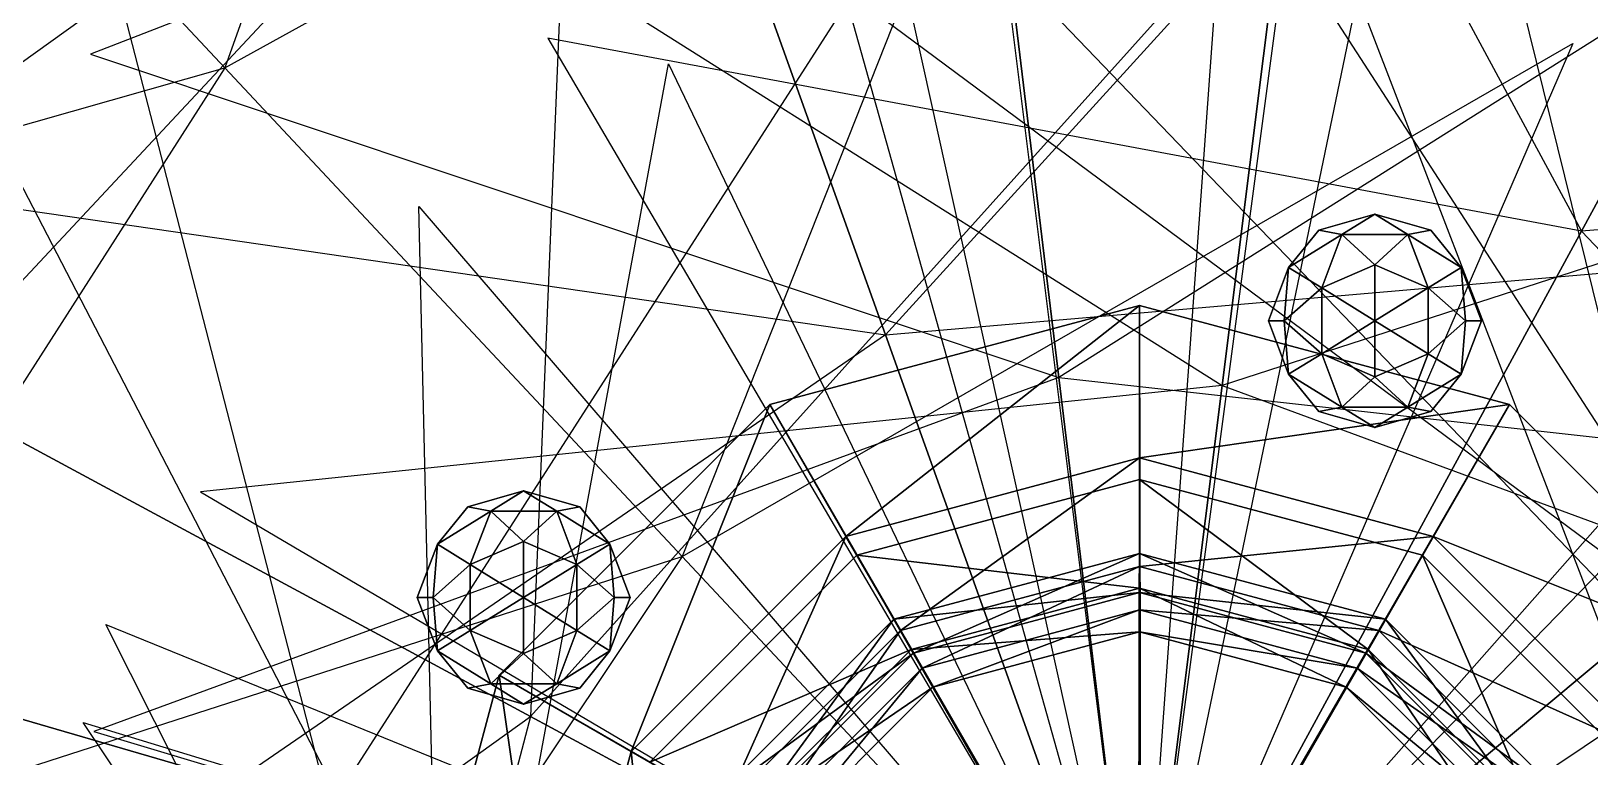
# Model space of a CAD drawing. Header units: metres. Extents: x -3.35 to 2.93, y -3.3 to 3.37.
# Drawn here: x -0.51 to 0.207, y 0.133 to 0.466 of the extents above; entities that cross this region are included whole.
import ezdxf

# ---------------------------------------------------------------- set-up
doc = ezdxf.new("R2010")
doc.units = ezdxf.units.M
doc.layers.add('XARCH', color=2, linetype='Continuous')

msp = doc.modelspace()

# ---------------------------------------------------------------- linework, layer by layer
at = {"layer": 'XARCH'}
for points in [[(-0.4206, 0.4492, 7.0148), (-0.631, 0.6738, 6.7603), (-0.2738, 0.8607, 6.6357)], [(0.2032, 0.3741, 7.3309), (0.4065, 0.7483, 7.3566), (-0.0374, 0.8198, 7.1143)], [(0.2032, 0.3741, 7.3309), (0.4065, 0.7483, 7.3566), (0.7081, 0.4148, 7.1143)], [(0.2032, 0.3741, 7.3309), (0.4065, 0.7483, 7.3566), (0.4065, 0.7483, 7.3916)], [(-0.1169, 0.3264, 7.3066), (-0.2338, 0.6527, 7.3275), (0.2065, 0.6816, 7.0868)], [(-0.4206, 0.4492, 7.0148), (-0.631, 0.6738, 6.7603), (-0.8409, 0.3297, 6.6357)], [(-0.4206, 0.4492, 7.0148), (-0.631, 0.6738, 6.7603), (-0.631, 0.6738, 6.7953)], [(-0.2103, 0.2246, 7.1613), (-0.4206, 0.4492, 7.0148), (-0.0374, 0.6606, 6.8327)], [(0.2438, 0.2034, 7.4589), (0.4876, 0.4067, 7.6737), (0.1306, 0.6613, 7.3652)], [(-0.1169, 0.3264, 7.3066), (-0.2338, 0.6527, 7.3275), (-0.5923, 0.3954, 7.0868)], [(-0.1169, 0.3264, 7.3066), (-0.2338, 0.6527, 7.3275), (-0.2338, 0.6527, 7.3625)], [(-0.28, 0.151, 7.4594), (-0.56, 0.302, 7.6746), (-0.2606, 0.6225, 7.366)], [(-0.0371, 0.3068, 7.4521), (-0.0742, 0.6137, 7.6611), (-0.4824, 0.4554, 7.3546)], [(-0.0371, 0.3068, 7.4521), (-0.0742, 0.6137, 7.6611), (0.36, 0.5572, 7.3546)], [(-0.0371, 0.3068, 7.4521), (-0.0742, 0.6137, 7.6611), (-0.0742, 0.6137, 7.6961)], [(0.038, 0.3032, 7.1616), (0.076, 0.6064, 7.0161), (-0.3582, 0.553, 6.8337)], [(0.038, 0.3032, 7.1616), (0.076, 0.6064, 7.0161), (0.4837, 0.4475, 6.8337)], [(0.038, 0.3032, 7.1616), (0.076, 0.6064, 7.0161), (0.076, 0.6064, 7.0511)], [(-0.3724, 0.1086, 7.3193), (-0.7448, 0.2171, 7.3427), (-0.4958, 0.5864, 7.1011)], [(0, 0, 7.2), (-0.3724, 0.1086, 7.3193), (-0.1133, 0.5122, 7.0245)], [(0, 0, 7.2), (-0.28, 0.151, 7.4594), (0.0363, 0.503, 7.1156)], [(0, 0, 7.2), (0.3256, 0.1076, 7.3054), (0.0674, 0.5067, 7.0155)], [(0, 0, 7.2), (0.2651, 0.1571, 7.1613), (-0.0622, 0.4978, 6.9218)], [(0, 0, 7.2), (0.2438, 0.2034, 7.4589), (-0.1362, 0.4854, 7.1153)], [(0, 0, 7.2), (0.269, 0.0443, 7.4223), (0.1001, 0.4827, 7.0915)], [(0, 0, 7.2), (0.2032, 0.3741, 7.3309), (-0.2721, 0.4628, 7.0321)], [(0, 0, 7.2), (-0.2103, 0.2246, 7.1613), (0.1991, 0.4604, 6.9219)], [(-0.2103, 0.2246, 7.1613), (-0.4206, 0.4492, 7.0148), (-0.6567, 0.0806, 6.8327)], [(-0.2103, 0.2246, 7.1613), (-0.4206, 0.4492, 7.0148), (-0.4206, 0.4492, 7.0498)], [(0, 0, 7.2), (-0.3024, -0.0132, 7.162), (-0.2166, 0.451, 6.9223)], [(-0.3024, -0.0132, 7.162), (-0.6048, -0.0264, 7.0178), (-0.5175, 0.402, 6.8349)], [(0, 0, 7.2), (-0.3203, -0.089, 7.4711), (-0.3313, 0.3854, 7.1232)], [(0.0824, 0.3746, 6.85), (0.093, 0.3725, 6.892), (0.1082, 0.3819, 6.85)], [(0.0824, 0.3746, 6.85), (0.1082, 0.3819, 6.85), (0.093, 0.3725, 6.808)], [(0.093, 0.3725, 6.892), (0.1233, 0.3725, 6.892), (0.1082, 0.3819, 6.85)], [(0.1082, 0.3819, 6.85), (0.1233, 0.3725, 6.808), (0.093, 0.3725, 6.808)], [(0.1082, 0.3819, 6.85), (0.1233, 0.3725, 6.892), (0.1339, 0.3746, 6.85)], [(0.1082, 0.3819, 6.85), (0.1339, 0.3746, 6.85), (0.1233, 0.3725, 6.808)], [(0, 0, 7.2), (0.2858, -0.0951, 7.4456), (0.331, 0.3747, 7.1067)], [(0, 0, 7.2), (0.2032, 0.3741, 7.3309), (0.5363, 0.0236, 7.0321)], [(0, 0, 7.2), (0.2032, 0.3741, 7.3309), (0.2032, 0.3741, 7.3659)], [(0.0824, 0.3746, 6.85), (0.0685, 0.3574, 6.876), (0.093, 0.3725, 6.892)], [(0.0824, 0.3746, 6.85), (0.093, 0.3725, 6.808), (0.0685, 0.3574, 6.824)], [(0.0824, 0.3746, 6.85), (0.0685, 0.3574, 6.824), (0.0685, 0.3574, 6.876)], [(0.1339, 0.3746, 6.85), (0.1233, 0.3725, 6.892), (0.1478, 0.3574, 6.876)], [(0.1233, 0.3725, 6.808), (0.1339, 0.3746, 6.85), (0.1478, 0.3574, 6.824)], [(0.1478, 0.3574, 6.876), (0.1478, 0.3574, 6.824), (0.1339, 0.3746, 6.85)], [(0, 0, 7.2), (-0.1169, 0.3264, 7.3066), (0.3571, 0.3673, 7.0163)], [(0.0685, 0.3574, 6.876), (0.0837, 0.348, 6.918), (0.093, 0.3725, 6.892)], [(0.093, 0.3725, 6.808), (0.0837, 0.348, 6.782), (0.0685, 0.3574, 6.824)], [(0.093, 0.3725, 6.892), (0.0837, 0.348, 6.918), (0.1082, 0.3586, 6.9215)], [(0.093, 0.3725, 6.808), (0.1082, 0.3586, 6.7785), (0.0837, 0.348, 6.782)], [(0.093, 0.3725, 6.892), (0.1082, 0.3586, 6.9215), (0.1233, 0.3725, 6.892)], [(0.093, 0.3725, 6.808), (0.1233, 0.3725, 6.808), (0.1082, 0.3586, 6.7785)], [(0.1233, 0.3725, 6.892), (0.1082, 0.3586, 6.9215), (0.1327, 0.348, 6.918)], [(0.1082, 0.3586, 6.7785), (0.1233, 0.3725, 6.808), (0.1327, 0.348, 6.782)], [(0.1233, 0.3725, 6.892), (0.1327, 0.348, 6.918), (0.1478, 0.3574, 6.876)], [(0.1233, 0.3725, 6.808), (0.1478, 0.3574, 6.824), (0.1327, 0.348, 6.782)], [(0.1082, 0.3586, 6.9215), (0.0837, 0.348, 6.918), (0.1082, 0.3329, 6.934)], [(0.0837, 0.348, 6.782), (0.1082, 0.3586, 6.7785), (0.1082, 0.3329, 6.766)], [(0.1082, 0.3329, 6.934), (0.1327, 0.348, 6.918), (0.1082, 0.3586, 6.9215)], [(0.1327, 0.348, 6.782), (0.1082, 0.3329, 6.766), (0.1082, 0.3586, 6.7785)], [(0.0685, 0.3574, 6.824), (0.0665, 0.3329, 6.8058), (0.0592, 0.3329, 6.85)], [(0.0685, 0.3574, 6.876), (0.0592, 0.3329, 6.85), (0.0665, 0.3329, 6.8942)], [(0.0685, 0.3574, 6.824), (0.0592, 0.3329, 6.85), (0.0685, 0.3574, 6.876)], [(0.0685, 0.3574, 6.876), (0.0665, 0.3329, 6.8942), (0.0837, 0.348, 6.918)], [(0.0685, 0.3574, 6.824), (0.0837, 0.348, 6.782), (0.0665, 0.3329, 6.8058)], [(0.1478, 0.3574, 6.876), (0.1327, 0.348, 6.918), (0.1498, 0.3329, 6.8942)], [(0.1327, 0.348, 6.782), (0.1478, 0.3574, 6.824), (0.1498, 0.3329, 6.8058)], [(0.1498, 0.3329, 6.8942), (0.1572, 0.3329, 6.85), (0.1478, 0.3574, 6.876)], [(0.1572, 0.3329, 6.85), (0.1498, 0.3329, 6.8058), (0.1478, 0.3574, 6.824)], [(0.1572, 0.3329, 6.85), (0.1478, 0.3574, 6.824), (0.1478, 0.3574, 6.876)], [(0.0837, 0.348, 6.918), (0.0665, 0.3329, 6.8942), (0.0837, 0.3177, 6.918)], [(0.0665, 0.3329, 6.8058), (0.0837, 0.348, 6.782), (0.0837, 0.3177, 6.782)], [(0.0837, 0.348, 6.918), (0.0837, 0.3177, 6.918), (0.1082, 0.3329, 6.934)], [(0.0837, 0.348, 6.782), (0.1082, 0.3329, 6.766), (0.0837, 0.3177, 6.782)], [(0.1327, 0.3177, 6.918), (0.1327, 0.348, 6.918), (0.1082, 0.3329, 6.934)], [(0.1327, 0.3177, 6.782), (0.1082, 0.3329, 6.766), (0.1327, 0.348, 6.782)], [(0.1327, 0.3177, 6.918), (0.1498, 0.3329, 6.8942), (0.1327, 0.348, 6.918)], [(0.1498, 0.3329, 6.8058), (0.1327, 0.3177, 6.782), (0.1327, 0.348, 6.782)], [(0, 0.001), (-0.17, 0.2944), (0, 0.34)], [(0, 0.34), (-0.17, 0.2944), (-0.135, 0.2338, 0.4)], [(0, 0.34), (-0.135, 0.2338, 0.4), (0, 0.27, 0.4)], [(0.0005, 0.0009), (0, 0.001), (0, 0.34)], [(0.0005, 0.0009), (0, 0.34), (0.17, 0.2944)], [(0.17, 0.2944), (0, 0.34), (0, 0.27, 0.4)], [(0.0665, 0.3329, 6.8942), (0.0592, 0.3329, 6.85), (0.0685, 0.3084, 6.876)], [(0.0592, 0.3329, 6.85), (0.0665, 0.3329, 6.8058), (0.0685, 0.3084, 6.824)], [(0.0592, 0.3329, 6.85), (0.0685, 0.3084, 6.824), (0.0685, 0.3084, 6.876)], [(0.0685, 0.3084, 6.876), (0.0837, 0.3177, 6.918), (0.0665, 0.3329, 6.8942)], [(0.0837, 0.3177, 6.782), (0.0685, 0.3084, 6.824), (0.0665, 0.3329, 6.8058)], [(0.1082, 0.3329, 6.934), (0.0837, 0.3177, 6.918), (0.1082, 0.3071, 6.9215)], [(0.0837, 0.3177, 6.782), (0.1082, 0.3329, 6.766), (0.1082, 0.3071, 6.7785)], [(0.1082, 0.3071, 6.9215), (0.1327, 0.3177, 6.918), (0.1082, 0.3329, 6.934)], [(0.1327, 0.3177, 6.782), (0.1082, 0.3071, 6.7785), (0.1082, 0.3329, 6.766)], [(0.1478, 0.3084, 6.876), (0.1498, 0.3329, 6.8942), (0.1327, 0.3177, 6.918)], [(0.1478, 0.3084, 6.824), (0.1327, 0.3177, 6.782), (0.1498, 0.3329, 6.8058)], [(0.1478, 0.3084, 6.824), (0.1498, 0.3329, 6.8058), (0.1572, 0.3329, 6.85)], [(0.1478, 0.3084, 6.876), (0.1572, 0.3329, 6.85), (0.1498, 0.3329, 6.8942)], [(0.1478, 0.3084, 6.824), (0.1572, 0.3329, 6.85), (0.1478, 0.3084, 6.876)], [(0, 0, 7.2), (-0.1169, 0.3264, 7.3066), (-0.509, 0.057, 7.0163)], [(0, 0, 7.2), (-0.1169, 0.3264, 7.3066), (-0.1169, 0.3264, 7.3416)], [(0.093, 0.2932, 6.892), (0.0837, 0.3177, 6.918), (0.0685, 0.3084, 6.876)], [(0.093, 0.2932, 6.808), (0.0685, 0.3084, 6.824), (0.0837, 0.3177, 6.782)], [(0.093, 0.2932, 6.892), (0.1082, 0.3071, 6.9215), (0.0837, 0.3177, 6.918)], [(0.1082, 0.3071, 6.7785), (0.093, 0.2932, 6.808), (0.0837, 0.3177, 6.782)], [(0.1233, 0.2932, 6.892), (0.1327, 0.3177, 6.918), (0.1082, 0.3071, 6.9215)], [(0.1233, 0.2932, 6.808), (0.1082, 0.3071, 6.7785), (0.1327, 0.3177, 6.782)], [(0.1478, 0.3084, 6.876), (0.1327, 0.3177, 6.918), (0.1233, 0.2932, 6.892)], [(0.1233, 0.2932, 6.808), (0.1327, 0.3177, 6.782), (0.1478, 0.3084, 6.824)], [(0.0685, 0.3084, 6.876), (0.0685, 0.3084, 6.824), (0.0824, 0.2912, 6.85)], [(0.0824, 0.2912, 6.85), (0.093, 0.2932, 6.892), (0.0685, 0.3084, 6.876)], [(0.093, 0.2932, 6.808), (0.0824, 0.2912, 6.85), (0.0685, 0.3084, 6.824)], [(0.1339, 0.2912, 6.85), (0.1478, 0.3084, 6.876), (0.1233, 0.2932, 6.892)], [(0.1339, 0.2912, 6.85), (0.1233, 0.2932, 6.808), (0.1478, 0.3084, 6.824)], [(0.1339, 0.2912, 6.85), (0.1478, 0.3084, 6.824), (0.1478, 0.3084, 6.876)], [(-0.28, 0.151, 7.4594), (-0.56, 0.302, 7.6746), (-0.6634, -0.1242, 7.366)], [(-0.28, 0.151, 7.4594), (-0.56, 0.302, 7.6746), (-0.56, 0.302, 7.7096)], [(0, 0, 7.2), (-0.0371, 0.3068, 7.4521), (-0.4808, 0.1442, 7.1108)], [(0, 0, 7.2), (0.038, 0.3032, 7.1616), (-0.4317, 0.2543, 6.922)], [(0, 0, 7.2), (-0.0371, 0.3068, 7.4521), (0.4326, 0.2546, 7.1108)], [(0, 0, 7.2), (-0.0371, 0.3068, 7.4521), (-0.0371, 0.3068, 7.4871)], [(0, 0, 7.2), (0.038, 0.3032, 7.1616), (0.4811, 0.1398, 6.922)], [(0, 0, 7.2), (0.038, 0.3032, 7.1616), (0.038, 0.3032, 7.1966)], [(0.1233, 0.2932, 6.892), (0.1082, 0.3071, 6.9215), (0.093, 0.2932, 6.892)], [(0.1233, 0.2932, 6.808), (0.093, 0.2932, 6.808), (0.1082, 0.3071, 6.7785)], [(-0.0005, 0.0009), (-0.2944, 0.17), (-0.17, 0.2944)], [(-0.17, 0.2944), (-0.2944, 0.17), (-0.2338, 0.135, 0.4)], [(-0.17, 0.2944), (-0.2338, 0.135, 0.4), (-0.135, 0.2338, 0.4)], [(0, 0.001), (-0.0005, 0.0009), (-0.17, 0.2944)], [(0.17, 0.2944), (0, 0.27, 0.4), (0.135, 0.2338, 0.4)], [(0.0009, 0.0005), (0.0005, 0.0009), (0.17, 0.2944)], [(0.0009, 0.0005), (0.17, 0.2944), (0.2944, 0.17)], [(0.2944, 0.17), (0.17, 0.2944), (0.135, 0.2338, 0.4)], [(0.1082, 0.2839, 6.85), (0.093, 0.2932, 6.892), (0.0824, 0.2912, 6.85)], [(0.1082, 0.2839, 6.85), (0.0824, 0.2912, 6.85), (0.093, 0.2932, 6.808)], [(0.1233, 0.2932, 6.892), (0.093, 0.2932, 6.892), (0.1082, 0.2839, 6.85)], [(0.1082, 0.2839, 6.85), (0.093, 0.2932, 6.808), (0.1233, 0.2932, 6.808)], [(0.1339, 0.2912, 6.85), (0.1233, 0.2932, 6.892), (0.1082, 0.2839, 6.85)], [(0.1339, 0.2912, 6.85), (0.1082, 0.2839, 6.85), (0.1233, 0.2932, 6.808)], [(0, 0, 7.2), (0.2775, -0.1698, 7.1591), (0.4204, 0.282, 6.9204)], [(0, 0.27, 0.4), (-0.135, 0.2338, 0.4), (-0.11, 0.1905, 1.2)], [(0, 0.27, 0.4), (-0.11, 0.1905, 1.2), (0, 0.22, 1.2)], [(0.135, 0.2338, 0.4), (0, 0.27, 0.4), (0, 0.22, 1.2)], [(-0.3203, -0.089, 7.4711), (-0.6406, -0.178, 7.6959), (-0.642, 0.2619, 7.3839)], [(0, 0.21, 6.8), (-0.13, 0.2252, 7.2), (0, 0.26, 7.2)], [(0, 0.26, 7.2), (-0.13, 0.2252, 7.2), (-0.0005, 0.0009, 7.25)], [(0, 0.26, 7.2), (-0.0005, 0.0009, 7.25), (0, 0.001, 7.25)], [(0.105, 0.1819, 6.8), (0, 0.21, 6.8), (0, 0.26, 7.2)], [(0.105, 0.1819, 6.8), (0, 0.26, 7.2), (0.13, 0.2252, 7.2)], [(0.13, 0.2252, 7.2), (0, 0.26, 7.2), (0, 0.001, 7.25)], [(-0.3089, 0.2474, 6.85), (-0.2983, 0.2454, 6.892), (-0.2832, 0.2547, 6.85)], [(-0.3089, 0.2474, 6.85), (-0.2832, 0.2547, 6.85), (-0.2983, 0.2454, 6.808)], [(-0.2983, 0.2454, 6.892), (-0.268, 0.2454, 6.892), (-0.2832, 0.2547, 6.85)], [(-0.2832, 0.2547, 6.85), (-0.268, 0.2454, 6.808), (-0.2983, 0.2454, 6.808)], [(-0.2832, 0.2547, 6.85), (-0.268, 0.2454, 6.892), (-0.2574, 0.2474, 6.85)], [(-0.2832, 0.2547, 6.85), (-0.2574, 0.2474, 6.85), (-0.268, 0.2454, 6.808)], [(-0.3089, 0.2474, 6.85), (-0.3228, 0.2302, 6.876), (-0.2983, 0.2454, 6.892)], [(-0.3089, 0.2474, 6.85), (-0.2983, 0.2454, 6.808), (-0.3228, 0.2302, 6.824)], [(-0.3089, 0.2474, 6.85), (-0.3228, 0.2302, 6.824), (-0.3228, 0.2302, 6.876)], [(-0.3228, 0.2302, 6.876), (-0.3077, 0.2209, 6.918), (-0.2983, 0.2454, 6.892)], [(-0.2983, 0.2454, 6.808), (-0.3077, 0.2209, 6.782), (-0.3228, 0.2302, 6.824)], [(-0.2983, 0.2454, 6.892), (-0.3077, 0.2209, 6.918), (-0.2832, 0.2315, 6.9215)], [(-0.2983, 0.2454, 6.808), (-0.2832, 0.2315, 6.7785), (-0.3077, 0.2209, 6.782)], [(-0.2983, 0.2454, 6.892), (-0.2832, 0.2315, 6.9215), (-0.268, 0.2454, 6.892)], [(-0.2983, 0.2454, 6.808), (-0.268, 0.2454, 6.808), (-0.2832, 0.2315, 6.7785)], [(-0.268, 0.2454, 6.892), (-0.2832, 0.2315, 6.9215), (-0.2587, 0.2209, 6.918)], [(-0.2832, 0.2315, 6.7785), (-0.268, 0.2454, 6.808), (-0.2587, 0.2209, 6.782)], [(-0.2574, 0.2474, 6.85), (-0.268, 0.2454, 6.892), (-0.2435, 0.2302, 6.876)], [(-0.268, 0.2454, 6.808), (-0.2574, 0.2474, 6.85), (-0.2435, 0.2302, 6.824)], [(-0.268, 0.2454, 6.892), (-0.2587, 0.2209, 6.918), (-0.2435, 0.2302, 6.876)], [(-0.268, 0.2454, 6.808), (-0.2435, 0.2302, 6.824), (-0.2587, 0.2209, 6.782)], [(-0.2435, 0.2302, 6.876), (-0.2435, 0.2302, 6.824), (-0.2574, 0.2474, 6.85)], [(-0.3228, 0.2302, 6.824), (-0.3248, 0.2057, 6.8058), (-0.3322, 0.2057, 6.85)], [(-0.3228, 0.2302, 6.876), (-0.3322, 0.2057, 6.85), (-0.3248, 0.2057, 6.8942)], [(-0.3228, 0.2302, 6.824), (-0.3322, 0.2057, 6.85), (-0.3228, 0.2302, 6.876)], [(-0.3228, 0.2302, 6.876), (-0.3248, 0.2057, 6.8942), (-0.3077, 0.2209, 6.918)], [(-0.3228, 0.2302, 6.824), (-0.3077, 0.2209, 6.782), (-0.3248, 0.2057, 6.8058)], [(-0.2832, 0.2315, 6.9215), (-0.3077, 0.2209, 6.918), (-0.2832, 0.2057, 6.934)], [(-0.3077, 0.2209, 6.782), (-0.2832, 0.2315, 6.7785), (-0.2832, 0.2057, 6.766)], [(-0.2832, 0.2057, 6.934), (-0.2587, 0.2209, 6.918), (-0.2832, 0.2315, 6.9215)], [(-0.2587, 0.2209, 6.782), (-0.2832, 0.2057, 6.766), (-0.2832, 0.2315, 6.7785)], [(-0.2435, 0.2302, 6.876), (-0.2587, 0.2209, 6.918), (-0.2415, 0.2057, 6.8942)], [(-0.2587, 0.2209, 6.782), (-0.2435, 0.2302, 6.824), (-0.2415, 0.2057, 6.8058)], [(-0.2415, 0.2057, 6.8942), (-0.2342, 0.2057, 6.85), (-0.2435, 0.2302, 6.876)], [(-0.2342, 0.2057, 6.85), (-0.2415, 0.2057, 6.8058), (-0.2435, 0.2302, 6.824)], [(-0.2342, 0.2057, 6.85), (-0.2435, 0.2302, 6.824), (-0.2435, 0.2302, 6.876)], [(-0.135, 0.2338, 0.4), (-0.2338, 0.135, 0.4), (-0.1905, 0.11, 1.2)], [(-0.135, 0.2338, 0.4), (-0.1905, 0.11, 1.2), (-0.11, 0.1905, 1.2)], [(0.135, 0.2338, 0.4), (0, 0.22, 1.2), (0.11, 0.1905, 1.2)], [(0.2338, 0.135, 0.4), (0.135, 0.2338, 0.4), (0.11, 0.1905, 1.2)], [(0.2944, 0.17), (0.135, 0.2338, 0.4), (0.2338, 0.135, 0.4)], [(0, 0, 7.2), (-0.2103, 0.2246, 7.1613), (-0.4725, -0.1684, 6.9219)], [(-0.105, 0.1819, 6.8), (-0.2252, 0.13, 7.2), (-0.13, 0.2252, 7.2)], [(-0.13, 0.2252, 7.2), (-0.2252, 0.13, 7.2), (-0.0009, 0.0005, 7.25)], [(0, 0, 7.2), (-0.2103, 0.2246, 7.1613), (-0.2103, 0.2246, 7.1963)], [(0, 0.21, 6.8), (-0.105, 0.1819, 6.8), (-0.13, 0.2252, 7.2)], [(-0.13, 0.2252, 7.2), (-0.0009, 0.0005, 7.25), (-0.0005, 0.0009, 7.25)], [(0, 0.208, 0.7), (-0.113, 0.1957, 0.75), (0, 0.226, 0.75)], [(0, 0.226, 0.75), (-0.113, 0.1957, 0.75), (-0.104, 0.1801, 0.8)], [(0, 0.208, 1.12), (-0.113, 0.1957, 1.17), (0, 0.226, 1.17)], [(0, 0.226, 1.17), (-0.113, 0.1957, 1.17), (-0.104, 0.1801, 1.22)], [(0, 0.208, 1.54), (-0.113, 0.1957, 1.59), (0, 0.226, 1.59)], [(0, 0.226, 1.59), (-0.113, 0.1957, 1.59), (-0.104, 0.1801, 1.64)], [(0, 0.208, 1.96), (-0.113, 0.1957, 2.01), (0, 0.226, 2.01)], [(0, 0.226, 2.01), (-0.113, 0.1957, 2.01), (-0.104, 0.1801, 2.06)], [(0, 0.208, 2.38), (-0.113, 0.1957, 2.43), (0, 0.226, 2.43)], [(0, 0.226, 2.43), (-0.113, 0.1957, 2.43), (-0.104, 0.1801, 2.48)], [(0, 0.208, 2.8), (-0.113, 0.1957, 2.85), (0, 0.226, 2.85)], [(0, 0.226, 2.85), (-0.113, 0.1957, 2.85), (-0.104, 0.1801, 2.9)], [(0, 0.208, 3.22), (-0.113, 0.1957, 3.27), (0, 0.226, 3.27)], [(0, 0.226, 3.27), (-0.113, 0.1957, 3.27), (-0.104, 0.1801, 3.32)], [(0, 0.208, 3.64), (-0.113, 0.1957, 3.69), (0, 0.226, 3.69)], [(0, 0.226, 3.69), (-0.113, 0.1957, 3.69), (-0.104, 0.1801, 3.74)], [(0, 0.208, 4.06), (-0.113, 0.1957, 4.11), (0, 0.226, 4.11)], [(0, 0.226, 4.11), (-0.113, 0.1957, 4.11), (-0.104, 0.1801, 4.16)], [(0, 0.208, 4.48), (-0.113, 0.1957, 4.53), (0, 0.226, 4.53)], [(0, 0.226, 4.53), (-0.113, 0.1957, 4.53), (-0.104, 0.1801, 4.58)], [(0, 0.208, 4.9), (-0.113, 0.1957, 4.95), (0, 0.226, 4.95)], [(0, 0.226, 4.95), (-0.113, 0.1957, 4.95), (-0.104, 0.1801, 5)], [(0, 0.208, 5.32), (-0.113, 0.1957, 5.37), (0, 0.226, 5.37)], [(0, 0.226, 5.37), (-0.113, 0.1957, 5.37), (-0.104, 0.1801, 5.42)], [(0, 0.208, 5.74), (-0.113, 0.1957, 5.79), (0, 0.226, 5.79)], [(0, 0.226, 5.79), (-0.113, 0.1957, 5.79), (-0.104, 0.1801, 5.84)], [(0, 0.208, 6.16), (-0.113, 0.1957, 6.21), (0, 0.226, 6.21)], [(0, 0.226, 6.21), (-0.113, 0.1957, 6.21), (-0.104, 0.1801, 6.26)], [(0, 0.208, 6.58), (-0.113, 0.1957, 6.63), (0, 0.226, 6.63)], [(0, 0.226, 6.63), (-0.113, 0.1957, 6.63), (-0.104, 0.1801, 6.68)], [(0, 0.226, 0.75), (-0.104, 0.1801, 0.8), (0, 0.208, 0.8)], [(0, 0.226, 1.17), (-0.104, 0.1801, 1.22), (0, 0.208, 1.22)], [(0, 0.226, 1.59), (-0.104, 0.1801, 1.64), (0, 0.208, 1.64)], [(0, 0.226, 2.01), (-0.104, 0.1801, 2.06), (0, 0.208, 2.06)], [(0, 0.226, 2.43), (-0.104, 0.1801, 2.48), (0, 0.208, 2.48)], [(0, 0.226, 2.85), (-0.104, 0.1801, 2.9), (0, 0.208, 2.9)], [(0, 0.226, 3.27), (-0.104, 0.1801, 3.32), (0, 0.208, 3.32)], [(0, 0.226, 3.69), (-0.104, 0.1801, 3.74), (0, 0.208, 3.74)], [(0, 0.226, 4.11), (-0.104, 0.1801, 4.16), (0, 0.208, 4.16)], [(0, 0.226, 4.53), (-0.104, 0.1801, 4.58), (0, 0.208, 4.58)], [(0, 0.226, 4.95), (-0.104, 0.1801, 5), (0, 0.208, 5)], [(0, 0.226, 5.37), (-0.104, 0.1801, 5.42), (0, 0.208, 5.42)], [(0, 0.226, 5.79), (-0.104, 0.1801, 5.84), (0, 0.208, 5.84)], [(0, 0.226, 6.21), (-0.104, 0.1801, 6.26), (0, 0.208, 6.26)], [(0, 0.226, 6.63), (-0.104, 0.1801, 6.68), (0, 0.208, 6.68)], [(0.104, 0.1801, 0.7), (0, 0.208, 0.7), (0, 0.226, 0.75)], [(0.104, 0.1801, 0.7), (0, 0.226, 0.75), (0.113, 0.1957, 0.75)], [(0.113, 0.1957, 0.75), (0, 0.226, 0.75), (0, 0.208, 0.8)], [(0.104, 0.1801, 1.12), (0, 0.208, 1.12), (0, 0.226, 1.17)], [(0.104, 0.1801, 1.12), (0, 0.226, 1.17), (0.113, 0.1957, 1.17)], [(0.113, 0.1957, 1.17), (0, 0.226, 1.17), (0, 0.208, 1.22)], [(0.104, 0.1801, 1.54), (0, 0.208, 1.54), (0, 0.226, 1.59)], [(0.104, 0.1801, 1.54), (0, 0.226, 1.59), (0.113, 0.1957, 1.59)], [(0.113, 0.1957, 1.59), (0, 0.226, 1.59), (0, 0.208, 1.64)], [(0.104, 0.1801, 1.96), (0, 0.208, 1.96), (0, 0.226, 2.01)], [(0.104, 0.1801, 1.96), (0, 0.226, 2.01), (0.113, 0.1957, 2.01)], [(0.113, 0.1957, 2.01), (0, 0.226, 2.01), (0, 0.208, 2.06)], [(0.104, 0.1801, 2.38), (0, 0.208, 2.38), (0, 0.226, 2.43)], [(0.104, 0.1801, 2.38), (0, 0.226, 2.43), (0.113, 0.1957, 2.43)], [(0.113, 0.1957, 2.43), (0, 0.226, 2.43), (0, 0.208, 2.48)], [(0.104, 0.1801, 2.8), (0, 0.208, 2.8), (0, 0.226, 2.85)], [(0.104, 0.1801, 2.8), (0, 0.226, 2.85), (0.113, 0.1957, 2.85)], [(0.113, 0.1957, 2.85), (0, 0.226, 2.85), (0, 0.208, 2.9)], [(0.104, 0.1801, 3.22), (0, 0.208, 3.22), (0, 0.226, 3.27)], [(0.104, 0.1801, 3.22), (0, 0.226, 3.27), (0.113, 0.1957, 3.27)], [(0.113, 0.1957, 3.27), (0, 0.226, 3.27), (0, 0.208, 3.32)], [(0.104, 0.1801, 3.64), (0, 0.208, 3.64), (0, 0.226, 3.69)], [(0.104, 0.1801, 3.64), (0, 0.226, 3.69), (0.113, 0.1957, 3.69)], [(0.113, 0.1957, 3.69), (0, 0.226, 3.69), (0, 0.208, 3.74)], [(0.104, 0.1801, 4.06), (0, 0.208, 4.06), (0, 0.226, 4.11)], [(0.104, 0.1801, 4.06), (0, 0.226, 4.11), (0.113, 0.1957, 4.11)], [(0.113, 0.1957, 4.11), (0, 0.226, 4.11), (0, 0.208, 4.16)], [(0.104, 0.1801, 4.48), (0, 0.208, 4.48), (0, 0.226, 4.53)], [(0.104, 0.1801, 4.48), (0, 0.226, 4.53), (0.113, 0.1957, 4.53)], [(0.113, 0.1957, 4.53), (0, 0.226, 4.53), (0, 0.208, 4.58)], [(0.104, 0.1801, 4.9), (0, 0.208, 4.9), (0, 0.226, 4.95)], [(0.104, 0.1801, 4.9), (0, 0.226, 4.95), (0.113, 0.1957, 4.95)], [(0.113, 0.1957, 4.95), (0, 0.226, 4.95), (0, 0.208, 5)], [(0.104, 0.1801, 5.32), (0, 0.208, 5.32), (0, 0.226, 5.37)], [(0.104, 0.1801, 5.32), (0, 0.226, 5.37), (0.113, 0.1957, 5.37)], [(0.113, 0.1957, 5.37), (0, 0.226, 5.37), (0, 0.208, 5.42)], [(0.104, 0.1801, 5.74), (0, 0.208, 5.74), (0, 0.226, 5.79)], [(0.104, 0.1801, 5.74), (0, 0.226, 5.79), (0.113, 0.1957, 5.79)], [(0.113, 0.1957, 5.79), (0, 0.226, 5.79), (0, 0.208, 5.84)], [(0.104, 0.1801, 6.16), (0, 0.208, 6.16), (0, 0.226, 6.21)], [(0.104, 0.1801, 6.16), (0, 0.226, 6.21), (0.113, 0.1957, 6.21)], [(0.113, 0.1957, 6.21), (0, 0.226, 6.21), (0, 0.208, 6.26)], [(0.104, 0.1801, 6.58), (0, 0.208, 6.58), (0, 0.226, 6.63)], [(0.104, 0.1801, 6.58), (0, 0.226, 6.63), (0.113, 0.1957, 6.63)], [(0.113, 0.1957, 6.63), (0, 0.226, 6.63), (0, 0.208, 6.68)], [(0.13, 0.2252, 7.2), (0, 0.001, 7.25), (0.0005, 0.0009, 7.25)], [(0.2252, 0.13, 7.2), (0.13, 0.2252, 7.2), (0.0005, 0.0009, 7.25)], [(0.1819, 0.105, 6.8), (0.105, 0.1819, 6.8), (0.13, 0.2252, 7.2)], [(0.1819, 0.105, 6.8), (0.13, 0.2252, 7.2), (0.2252, 0.13, 7.2)], [(-0.3724, 0.1086, 7.3193), (-0.7448, 0.2171, 7.3427), (-0.7332, -0.2281, 7.1011)], [(-0.3724, 0.1086, 7.3193), (-0.7448, 0.2171, 7.3427), (-0.7448, 0.2171, 7.3777)], [(-0.3077, 0.2209, 6.918), (-0.3248, 0.2057, 6.8942), (-0.3077, 0.1906, 6.918)], [(-0.3248, 0.2057, 6.8058), (-0.3077, 0.2209, 6.782), (-0.3077, 0.1906, 6.782)], [(-0.3077, 0.2209, 6.918), (-0.3077, 0.1906, 6.918), (-0.2832, 0.2057, 6.934)], [(-0.3077, 0.2209, 6.782), (-0.2832, 0.2057, 6.766), (-0.3077, 0.1906, 6.782)], [(-0.2587, 0.1906, 6.918), (-0.2587, 0.2209, 6.918), (-0.2832, 0.2057, 6.934)], [(-0.2587, 0.1906, 6.782), (-0.2832, 0.2057, 6.766), (-0.2587, 0.2209, 6.782)], [(-0.2587, 0.1906, 6.918), (-0.2415, 0.2057, 6.8942), (-0.2587, 0.2209, 6.918)], [(-0.2415, 0.2057, 6.8058), (-0.2587, 0.1906, 6.782), (-0.2587, 0.2209, 6.782)], [(0, 0.22, 1.2), (-0.11, 0.1905, 1.2), (-0.1, 0.1732, 3)], [(0, 0.22, 1.2), (-0.1, 0.1732, 3), (0, 0.2, 3)], [(0.11, 0.1905, 1.2), (0, 0.22, 1.2), (0, 0.2, 3)], [(0, 0.208, 0.7), (-0.104, 0.1801, 0.7), (-0.113, 0.1957, 0.75)], [(0, 0.208, 1.12), (-0.104, 0.1801, 1.12), (-0.113, 0.1957, 1.17)], [(0, 0.208, 1.54), (-0.104, 0.1801, 1.54), (-0.113, 0.1957, 1.59)], [(0, 0.208, 1.96), (-0.104, 0.1801, 1.96), (-0.113, 0.1957, 2.01)], [(0, 0.208, 2.38), (-0.104, 0.1801, 2.38), (-0.113, 0.1957, 2.43)], [(0, 0.208, 2.8), (-0.104, 0.1801, 2.8), (-0.113, 0.1957, 2.85)], [(0, 0.208, 3.22), (-0.104, 0.1801, 3.22), (-0.113, 0.1957, 3.27)], [(0, 0.208, 3.64), (-0.104, 0.1801, 3.64), (-0.113, 0.1957, 3.69)], [(0, 0.208, 4.06), (-0.104, 0.1801, 4.06), (-0.113, 0.1957, 4.11)], [(0, 0.208, 4.48), (-0.104, 0.1801, 4.48), (-0.113, 0.1957, 4.53)], [(0, 0.208, 4.9), (-0.104, 0.1801, 4.9), (-0.113, 0.1957, 4.95)], [(0, 0.208, 5.32), (-0.104, 0.1801, 5.32), (-0.113, 0.1957, 5.37)], [(0, 0.208, 5.74), (-0.104, 0.1801, 5.74), (-0.113, 0.1957, 5.79)], [(0, 0.208, 6.16), (-0.104, 0.1801, 6.16), (-0.113, 0.1957, 6.21)], [(0, 0.208, 6.58), (-0.104, 0.1801, 6.58), (-0.113, 0.1957, 6.63)], [(0, 0.19, 5), (-0.105, 0.1819, 6.8), (0, 0.21, 6.8)], [(0.095, 0.1645, 5), (0, 0.19, 5), (0, 0.21, 6.8)], [(0.095, 0.1645, 5), (0, 0.21, 6.8), (0.105, 0.1819, 6.8)], [(0.113, 0.1957, 0.75), (0, 0.208, 0.8), (0.104, 0.1801, 0.8)], [(0.113, 0.1957, 1.17), (0, 0.208, 1.22), (0.104, 0.1801, 1.22)], [(0.113, 0.1957, 1.59), (0, 0.208, 1.64), (0.104, 0.1801, 1.64)], [(0.113, 0.1957, 2.01), (0, 0.208, 2.06), (0.104, 0.1801, 2.06)], [(0.113, 0.1957, 2.43), (0, 0.208, 2.48), (0.104, 0.1801, 2.48)], [(0.113, 0.1957, 2.85), (0, 0.208, 2.9), (0.104, 0.1801, 2.9)], [(0.113, 0.1957, 3.27), (0, 0.208, 3.32), (0.104, 0.1801, 3.32)], [(0.113, 0.1957, 3.69), (0, 0.208, 3.74), (0.104, 0.1801, 3.74)], [(0.113, 0.1957, 4.11), (0, 0.208, 4.16), (0.104, 0.1801, 4.16)], [(0.113, 0.1957, 4.53), (0, 0.208, 4.58), (0.104, 0.1801, 4.58)], [(0.113, 0.1957, 4.95), (0, 0.208, 5), (0.104, 0.1801, 5)], [(0.113, 0.1957, 5.37), (0, 0.208, 5.42), (0.104, 0.1801, 5.42)], [(0.113, 0.1957, 5.79), (0, 0.208, 5.84), (0.104, 0.1801, 5.84)], [(0.113, 0.1957, 6.21), (0, 0.208, 6.26), (0.104, 0.1801, 6.26)], [(0.113, 0.1957, 6.63), (0, 0.208, 6.68), (0.104, 0.1801, 6.68)], [(-0.3248, 0.2057, 6.8942), (-0.3322, 0.2057, 6.85), (-0.3228, 0.1812, 6.876)], [(-0.3322, 0.2057, 6.85), (-0.3248, 0.2057, 6.8058), (-0.3228, 0.1812, 6.824)], [(-0.3322, 0.2057, 6.85), (-0.3228, 0.1812, 6.824), (-0.3228, 0.1812, 6.876)], [(-0.3228, 0.1812, 6.876), (-0.3077, 0.1906, 6.918), (-0.3248, 0.2057, 6.8942)], [(-0.3077, 0.1906, 6.782), (-0.3228, 0.1812, 6.824), (-0.3248, 0.2057, 6.8058)], [(-0.2832, 0.2057, 6.934), (-0.3077, 0.1906, 6.918), (-0.2832, 0.18, 6.9215)], [(-0.3077, 0.1906, 6.782), (-0.2832, 0.2057, 6.766), (-0.2832, 0.18, 6.7785)], [(-0.2832, 0.18, 6.9215), (-0.2587, 0.1906, 6.918), (-0.2832, 0.2057, 6.934)], [(-0.2587, 0.1906, 6.782), (-0.2832, 0.18, 6.7785), (-0.2832, 0.2057, 6.766)], [(-0.2435, 0.1812, 6.876), (-0.2415, 0.2057, 6.8942), (-0.2587, 0.1906, 6.918)], [(-0.2435, 0.1812, 6.824), (-0.2587, 0.1906, 6.782), (-0.2415, 0.2057, 6.8058)], [(-0.2435, 0.1812, 6.824), (-0.2415, 0.2057, 6.8058), (-0.2342, 0.2057, 6.85)], [(-0.2435, 0.1812, 6.876), (-0.2342, 0.2057, 6.85), (-0.2415, 0.2057, 6.8942)], [(-0.2435, 0.1812, 6.824), (-0.2342, 0.2057, 6.85), (-0.2435, 0.1812, 6.876)], [(0, 0, 7.2), (0.2438, 0.2034, 7.4589), (0.4531, -0.2211, 7.1153)], [(0, 0, 7.2), (0.2438, 0.2034, 7.4589), (0.2438, 0.2034, 7.4939)], [(-0.104, 0.1801, 0.7), (-0.1957, 0.113, 0.75), (-0.113, 0.1957, 0.75)], [(-0.113, 0.1957, 0.75), (-0.1957, 0.113, 0.75), (-0.1801, 0.104, 0.8)], [(-0.104, 0.1801, 1.12), (-0.1957, 0.113, 1.17), (-0.113, 0.1957, 1.17)], [(-0.113, 0.1957, 1.17), (-0.1957, 0.113, 1.17), (-0.1801, 0.104, 1.22)], [(-0.104, 0.1801, 1.54), (-0.1957, 0.113, 1.59), (-0.113, 0.1957, 1.59)], [(-0.113, 0.1957, 1.59), (-0.1957, 0.113, 1.59), (-0.1801, 0.104, 1.64)], [(-0.104, 0.1801, 1.96), (-0.1957, 0.113, 2.01), (-0.113, 0.1957, 2.01)], [(-0.113, 0.1957, 2.01), (-0.1957, 0.113, 2.01), (-0.1801, 0.104, 2.06)], [(-0.104, 0.1801, 2.38), (-0.1957, 0.113, 2.43), (-0.113, 0.1957, 2.43)], [(-0.113, 0.1957, 2.43), (-0.1957, 0.113, 2.43), (-0.1801, 0.104, 2.48)], [(-0.104, 0.1801, 2.8), (-0.1957, 0.113, 2.85), (-0.113, 0.1957, 2.85)], [(-0.113, 0.1957, 2.85), (-0.1957, 0.113, 2.85), (-0.1801, 0.104, 2.9)], [(-0.104, 0.1801, 3.22), (-0.1957, 0.113, 3.27), (-0.113, 0.1957, 3.27)], [(-0.113, 0.1957, 3.27), (-0.1957, 0.113, 3.27), (-0.1801, 0.104, 3.32)], [(-0.104, 0.1801, 3.64), (-0.1957, 0.113, 3.69), (-0.113, 0.1957, 3.69)], [(-0.113, 0.1957, 3.69), (-0.1957, 0.113, 3.69), (-0.1801, 0.104, 3.74)], [(-0.104, 0.1801, 4.06), (-0.1957, 0.113, 4.11), (-0.113, 0.1957, 4.11)], [(-0.113, 0.1957, 4.11), (-0.1957, 0.113, 4.11), (-0.1801, 0.104, 4.16)], [(-0.104, 0.1801, 4.48), (-0.1957, 0.113, 4.53), (-0.113, 0.1957, 4.53)], [(-0.113, 0.1957, 4.53), (-0.1957, 0.113, 4.53), (-0.1801, 0.104, 4.58)], [(-0.104, 0.1801, 4.9), (-0.1957, 0.113, 4.95), (-0.113, 0.1957, 4.95)], [(-0.113, 0.1957, 4.95), (-0.1957, 0.113, 4.95), (-0.1801, 0.104, 5)], [(-0.104, 0.1801, 5.32), (-0.1957, 0.113, 5.37), (-0.113, 0.1957, 5.37)], [(-0.113, 0.1957, 5.37), (-0.1957, 0.113, 5.37), (-0.1801, 0.104, 5.42)], [(-0.104, 0.1801, 5.74), (-0.1957, 0.113, 5.79), (-0.113, 0.1957, 5.79)], [(-0.113, 0.1957, 5.79), (-0.1957, 0.113, 5.79), (-0.1801, 0.104, 5.84)], [(-0.104, 0.1801, 6.16), (-0.1957, 0.113, 6.21), (-0.113, 0.1957, 6.21)], [(-0.113, 0.1957, 6.21), (-0.1957, 0.113, 6.21), (-0.1801, 0.104, 6.26)], [(-0.104, 0.1801, 6.58), (-0.1957, 0.113, 6.63), (-0.113, 0.1957, 6.63)], [(-0.113, 0.1957, 6.63), (-0.1957, 0.113, 6.63), (-0.1801, 0.104, 6.68)], [(-0.113, 0.1957, 0.75), (-0.1801, 0.104, 0.8), (-0.104, 0.1801, 0.8)], [(-0.113, 0.1957, 1.17), (-0.1801, 0.104, 1.22), (-0.104, 0.1801, 1.22)], [(-0.113, 0.1957, 1.59), (-0.1801, 0.104, 1.64), (-0.104, 0.1801, 1.64)], [(-0.113, 0.1957, 2.01), (-0.1801, 0.104, 2.06), (-0.104, 0.1801, 2.06)], [(-0.113, 0.1957, 2.43), (-0.1801, 0.104, 2.48), (-0.104, 0.1801, 2.48)], [(-0.113, 0.1957, 2.85), (-0.1801, 0.104, 2.9), (-0.104, 0.1801, 2.9)], [(-0.113, 0.1957, 3.27), (-0.1801, 0.104, 3.32), (-0.104, 0.1801, 3.32)], [(-0.113, 0.1957, 3.69), (-0.1801, 0.104, 3.74), (-0.104, 0.1801, 3.74)], [(-0.113, 0.1957, 4.11), (-0.1801, 0.104, 4.16), (-0.104, 0.1801, 4.16)], [(-0.113, 0.1957, 4.53), (-0.1801, 0.104, 4.58), (-0.104, 0.1801, 4.58)], [(-0.113, 0.1957, 4.95), (-0.1801, 0.104, 5), (-0.104, 0.1801, 5)], [(-0.113, 0.1957, 5.37), (-0.1801, 0.104, 5.42), (-0.104, 0.1801, 5.42)], [(-0.113, 0.1957, 5.79), (-0.1801, 0.104, 5.84), (-0.104, 0.1801, 5.84)], [(-0.113, 0.1957, 6.21), (-0.1801, 0.104, 6.26), (-0.104, 0.1801, 6.26)], [(-0.113, 0.1957, 6.63), (-0.1801, 0.104, 6.68), (-0.104, 0.1801, 6.68)], [(0, 0.2, 3), (-0.1, 0.1732, 3), (-0.095, 0.1645, 5)], [(0, 0.2, 3), (-0.095, 0.1645, 5), (0, 0.19, 5)], [(0.11, 0.1905, 1.2), (0, 0.2, 3), (0.1, 0.1732, 3)], [(0.1, 0.1732, 3), (0, 0.2, 3), (0, 0.19, 5)], [(0.1801, 0.104, 0.7), (0.104, 0.1801, 0.7), (0.113, 0.1957, 0.75)], [(0.1957, 0.113, 0.75), (0.113, 0.1957, 0.75), (0.104, 0.1801, 0.8)], [(0.1801, 0.104, 1.12), (0.104, 0.1801, 1.12), (0.113, 0.1957, 1.17)], [(0.1957, 0.113, 1.17), (0.113, 0.1957, 1.17), (0.104, 0.1801, 1.22)], [(0.1801, 0.104, 1.54), (0.104, 0.1801, 1.54), (0.113, 0.1957, 1.59)], [(0.1957, 0.113, 1.59), (0.113, 0.1957, 1.59), (0.104, 0.1801, 1.64)], [(0.1801, 0.104, 1.96), (0.104, 0.1801, 1.96), (0.113, 0.1957, 2.01)], [(0.1957, 0.113, 2.01), (0.113, 0.1957, 2.01), (0.104, 0.1801, 2.06)], [(0.1801, 0.104, 2.38), (0.104, 0.1801, 2.38), (0.113, 0.1957, 2.43)], [(0.1957, 0.113, 2.43), (0.113, 0.1957, 2.43), (0.104, 0.1801, 2.48)], [(0.1801, 0.104, 2.8), (0.104, 0.1801, 2.8), (0.113, 0.1957, 2.85)], [(0.1957, 0.113, 2.85), (0.113, 0.1957, 2.85), (0.104, 0.1801, 2.9)], [(0.1801, 0.104, 3.22), (0.104, 0.1801, 3.22), (0.113, 0.1957, 3.27)], [(0.1957, 0.113, 3.27), (0.113, 0.1957, 3.27), (0.104, 0.1801, 3.32)], [(0.1801, 0.104, 3.64), (0.104, 0.1801, 3.64), (0.113, 0.1957, 3.69)], [(0.1957, 0.113, 3.69), (0.113, 0.1957, 3.69), (0.104, 0.1801, 3.74)], [(0.1801, 0.104, 4.06), (0.104, 0.1801, 4.06), (0.113, 0.1957, 4.11)], [(0.1957, 0.113, 4.11), (0.113, 0.1957, 4.11), (0.104, 0.1801, 4.16)], [(0.1801, 0.104, 4.48), (0.104, 0.1801, 4.48), (0.113, 0.1957, 4.53)], [(0.1957, 0.113, 4.53), (0.113, 0.1957, 4.53), (0.104, 0.1801, 4.58)], [(0.1801, 0.104, 4.9), (0.104, 0.1801, 4.9), (0.113, 0.1957, 4.95)], [(0.1957, 0.113, 4.95), (0.113, 0.1957, 4.95), (0.104, 0.1801, 5)], [(0.1801, 0.104, 5.32), (0.104, 0.1801, 5.32), (0.113, 0.1957, 5.37)], [(0.1957, 0.113, 5.37), (0.113, 0.1957, 5.37), (0.104, 0.1801, 5.42)], [(0.1801, 0.104, 5.74), (0.104, 0.1801, 5.74), (0.113, 0.1957, 5.79)], [(0.1957, 0.113, 5.79), (0.113, 0.1957, 5.79), (0.104, 0.1801, 5.84)], [(0.1801, 0.104, 6.16), (0.104, 0.1801, 6.16), (0.113, 0.1957, 6.21)], [(0.1957, 0.113, 6.21), (0.113, 0.1957, 6.21), (0.104, 0.1801, 6.26)], [(0.1801, 0.104, 6.58), (0.104, 0.1801, 6.58), (0.113, 0.1957, 6.63)], [(0.1957, 0.113, 6.63), (0.113, 0.1957, 6.63), (0.104, 0.1801, 6.68)], [(0.1801, 0.104, 0.7), (0.113, 0.1957, 0.75), (0.1957, 0.113, 0.75)], [(0.1801, 0.104, 1.12), (0.113, 0.1957, 1.17), (0.1957, 0.113, 1.17)], [(0.1801, 0.104, 1.54), (0.113, 0.1957, 1.59), (0.1957, 0.113, 1.59)], [(0.1801, 0.104, 1.96), (0.113, 0.1957, 2.01), (0.1957, 0.113, 2.01)], [(0.1801, 0.104, 2.38), (0.113, 0.1957, 2.43), (0.1957, 0.113, 2.43)], [(0.1801, 0.104, 2.8), (0.113, 0.1957, 2.85), (0.1957, 0.113, 2.85)], [(0.1801, 0.104, 3.22), (0.113, 0.1957, 3.27), (0.1957, 0.113, 3.27)], [(0.1801, 0.104, 3.64), (0.113, 0.1957, 3.69), (0.1957, 0.113, 3.69)], [(0.1801, 0.104, 4.06), (0.113, 0.1957, 4.11), (0.1957, 0.113, 4.11)], [(0.1801, 0.104, 4.48), (0.113, 0.1957, 4.53), (0.1957, 0.113, 4.53)], [(0.1801, 0.104, 4.9), (0.113, 0.1957, 4.95), (0.1957, 0.113, 4.95)], [(0.1801, 0.104, 5.32), (0.113, 0.1957, 5.37), (0.1957, 0.113, 5.37)], [(0.1801, 0.104, 5.74), (0.113, 0.1957, 5.79), (0.1957, 0.113, 5.79)], [(0.1801, 0.104, 6.16), (0.113, 0.1957, 6.21), (0.1957, 0.113, 6.21)], [(0.1801, 0.104, 6.58), (0.113, 0.1957, 6.63), (0.1957, 0.113, 6.63)], [(0, 0, 7.2), (-0.2612, -0.2319, 7.3074), (-0.4752, 0.1933, 7.0168)], [(-0.2983, 0.1661, 6.892), (-0.3077, 0.1906, 6.918), (-0.3228, 0.1812, 6.876)], [(-0.2983, 0.1661, 6.808), (-0.3228, 0.1812, 6.824), (-0.3077, 0.1906, 6.782)], [(-0.2983, 0.1661, 6.892), (-0.2832, 0.18, 6.9215), (-0.3077, 0.1906, 6.918)], [(-0.2832, 0.18, 6.7785), (-0.2983, 0.1661, 6.808), (-0.3077, 0.1906, 6.782)], [(-0.268, 0.1661, 6.892), (-0.2587, 0.1906, 6.918), (-0.2832, 0.18, 6.9215)], [(-0.268, 0.1661, 6.808), (-0.2832, 0.18, 6.7785), (-0.2587, 0.1906, 6.782)], [(-0.2435, 0.1812, 6.876), (-0.2587, 0.1906, 6.918), (-0.268, 0.1661, 6.892)], [(-0.268, 0.1661, 6.808), (-0.2587, 0.1906, 6.782), (-0.2435, 0.1812, 6.824)], [(-0.11, 0.1905, 1.2), (-0.1905, 0.11, 1.2), (-0.1732, 0.1, 3)], [(-0.11, 0.1905, 1.2), (-0.1732, 0.1, 3), (-0.1, 0.1732, 3)], [(0, 0.19, 5), (-0.095, 0.1645, 5), (-0.105, 0.1819, 6.8)], [(0.1, 0.1732, 3), (0, 0.19, 5), (0.095, 0.1645, 5)], [(0.1905, 0.11, 1.2), (0.11, 0.1905, 1.2), (0.1, 0.1732, 3)], [(0.2338, 0.135, 0.4), (0.11, 0.1905, 1.2), (0.1905, 0.11, 1.2)], [(-0.3228, 0.1812, 6.876), (-0.3228, 0.1812, 6.824), (-0.3089, 0.164, 6.85)], [(-0.3089, 0.164, 6.85), (-0.2983, 0.1661, 6.892), (-0.3228, 0.1812, 6.876)], [(-0.2983, 0.1661, 6.808), (-0.3089, 0.164, 6.85), (-0.3228, 0.1812, 6.824)], [(-0.268, 0.1661, 6.892), (-0.2832, 0.18, 6.9215), (-0.2983, 0.1661, 6.892)], [(-0.268, 0.1661, 6.808), (-0.2983, 0.1661, 6.808), (-0.2832, 0.18, 6.7785)], [(-0.2574, 0.164, 6.85), (-0.2435, 0.1812, 6.876), (-0.268, 0.1661, 6.892)], [(-0.2574, 0.164, 6.85), (-0.268, 0.1661, 6.808), (-0.2435, 0.1812, 6.824)], [(-0.2574, 0.164, 6.85), (-0.2435, 0.1812, 6.824), (-0.2435, 0.1812, 6.876)], [(-0.105, 0.1819, 6.8), (-0.1819, 0.105, 6.8), (-0.2252, 0.13, 7.2)], [(-0.104, 0.1801, 0.7), (-0.1801, 0.104, 0.7), (-0.1957, 0.113, 0.75)], [(-0.104, 0.1801, 1.12), (-0.1801, 0.104, 1.12), (-0.1957, 0.113, 1.17)], [(-0.104, 0.1801, 1.54), (-0.1801, 0.104, 1.54), (-0.1957, 0.113, 1.59)], [(-0.104, 0.1801, 1.96), (-0.1801, 0.104, 1.96), (-0.1957, 0.113, 2.01)], [(-0.104, 0.1801, 2.38), (-0.1801, 0.104, 2.38), (-0.1957, 0.113, 2.43)], [(-0.104, 0.1801, 2.8), (-0.1801, 0.104, 2.8), (-0.1957, 0.113, 2.85)], [(-0.104, 0.1801, 3.22), (-0.1801, 0.104, 3.22), (-0.1957, 0.113, 3.27)], [(-0.104, 0.1801, 3.64), (-0.1801, 0.104, 3.64), (-0.1957, 0.113, 3.69)], [(-0.104, 0.1801, 4.06), (-0.1801, 0.104, 4.06), (-0.1957, 0.113, 4.11)], [(-0.104, 0.1801, 4.48), (-0.1801, 0.104, 4.48), (-0.1957, 0.113, 4.53)], [(-0.104, 0.1801, 4.9), (-0.1801, 0.104, 4.9), (-0.1957, 0.113, 4.95)], [(-0.104, 0.1801, 5.32), (-0.1801, 0.104, 5.32), (-0.1957, 0.113, 5.37)], [(-0.104, 0.1801, 5.74), (-0.1801, 0.104, 5.74), (-0.1957, 0.113, 5.79)], [(-0.104, 0.1801, 6.16), (-0.1801, 0.104, 6.16), (-0.1957, 0.113, 6.21)], [(-0.104, 0.1801, 6.58), (-0.1801, 0.104, 6.58), (-0.1957, 0.113, 6.63)], [(-0.095, 0.1645, 5), (-0.1819, 0.105, 6.8), (-0.105, 0.1819, 6.8)], [(0.1645, 0.095, 5), (0.095, 0.1645, 5), (0.105, 0.1819, 6.8)], [(0.1957, 0.113, 0.75), (0.104, 0.1801, 0.8), (0.1801, 0.104, 0.8)], [(0.1957, 0.113, 1.17), (0.104, 0.1801, 1.22), (0.1801, 0.104, 1.22)], [(0.1957, 0.113, 1.59), (0.104, 0.1801, 1.64), (0.1801, 0.104, 1.64)], [(0.1957, 0.113, 2.01), (0.104, 0.1801, 2.06), (0.1801, 0.104, 2.06)], [(0.1957, 0.113, 2.43), (0.104, 0.1801, 2.48), (0.1801, 0.104, 2.48)], [(0.1957, 0.113, 2.85), (0.104, 0.1801, 2.9), (0.1801, 0.104, 2.9)], [(0.1957, 0.113, 3.27), (0.104, 0.1801, 3.32), (0.1801, 0.104, 3.32)], [(0.1957, 0.113, 3.69), (0.104, 0.1801, 3.74), (0.1801, 0.104, 3.74)], [(0.1957, 0.113, 4.11), (0.104, 0.1801, 4.16), (0.1801, 0.104, 4.16)], [(0.1957, 0.113, 4.53), (0.104, 0.1801, 4.58), (0.1801, 0.104, 4.58)], [(0.1957, 0.113, 4.95), (0.104, 0.1801, 5), (0.1801, 0.104, 5)], [(0.1957, 0.113, 5.37), (0.104, 0.1801, 5.42), (0.1801, 0.104, 5.42)], [(0.1957, 0.113, 5.79), (0.104, 0.1801, 5.84), (0.1801, 0.104, 5.84)], [(0.1957, 0.113, 6.21), (0.104, 0.1801, 6.26), (0.1801, 0.104, 6.26)], [(0.1957, 0.113, 6.63), (0.104, 0.1801, 6.68), (0.1801, 0.104, 6.68)], [(0.1645, 0.095, 5), (0.105, 0.1819, 6.8), (0.1819, 0.105, 6.8)], [(-0.1, 0.1732, 3), (-0.1732, 0.1, 3), (-0.1645, 0.095, 5)], [(-0.1, 0.1732, 3), (-0.1645, 0.095, 5), (-0.095, 0.1645, 5)], [(0.1732, 0.1, 3), (0.1, 0.1732, 3), (0.095, 0.1645, 5)], [(0.1905, 0.11, 1.2), (0.1, 0.1732, 3), (0.1732, 0.1, 3)], [(-0.0009, 0.0005), (-0.34, 0), (-0.2944, 0.17)], [(-0.2944, 0.17), (-0.34, 0), (-0.27, 0, 0.4)], [(-0.2832, 0.1567, 6.85), (-0.2983, 0.1661, 6.892), (-0.3089, 0.164, 6.85)], [(-0.2832, 0.1567, 6.85), (-0.3089, 0.164, 6.85), (-0.2983, 0.1661, 6.808)], [(-0.268, 0.1661, 6.892), (-0.2983, 0.1661, 6.892), (-0.2832, 0.1567, 6.85)], [(-0.2832, 0.1567, 6.85), (-0.2983, 0.1661, 6.808), (-0.268, 0.1661, 6.808)], [(-0.0005, 0.0009), (-0.0009, 0.0005), (-0.2944, 0.17)], [(-0.2944, 0.17), (-0.27, 0, 0.4), (-0.2338, 0.135, 0.4)], [(-0.2574, 0.164, 6.85), (-0.268, 0.1661, 6.892), (-0.2832, 0.1567, 6.85)], [(-0.2574, 0.164, 6.85), (-0.2832, 0.1567, 6.85), (-0.268, 0.1661, 6.808)], [(0.001, 0), (0.0009, 0.0005), (0.2944, 0.17)], [(0.001, 0), (0.2944, 0.17), (0.34, 0)], [(-0.095, 0.1645, 5), (-0.1645, 0.095, 5), (-0.1819, 0.105, 6.8)], [(0.1732, 0.1, 3), (0.095, 0.1645, 5), (0.1645, 0.095, 5)], [(0, 0, 7.2), (-0.28, 0.151, 7.4594), (-0.4003, -0.3067, 7.1156)], [(0, 0, 7.2), (-0.28, 0.151, 7.4594), (-0.28, 0.151, 7.4944)], [(0, 0, 7.2), (0.2651, 0.1571, 7.1613), (0.4068, -0.2936, 6.9218)], [(0, 0, 7.2), (0.2651, 0.1571, 7.1613), (0.2651, 0.1571, 7.1963)], [(0, 0, 7.2), (-0.2216, -0.2458, 7.1584), (-0.4857, 0.1482, 6.92)], [(-0.2338, 0.135, 0.4), (-0.27, 0, 0.4), (-0.22, 0, 1.2)], [(-0.2338, 0.135, 0.4), (-0.22, 0, 1.2), (-0.1905, 0.11, 1.2)], [(0.27, 0, 0.4), (0.2338, 0.135, 0.4), (0.1905, 0.11, 1.2)]]:
    msp.add_3dface(points, dxfattribs=at)

doc.saveas('drawing.dxf')
